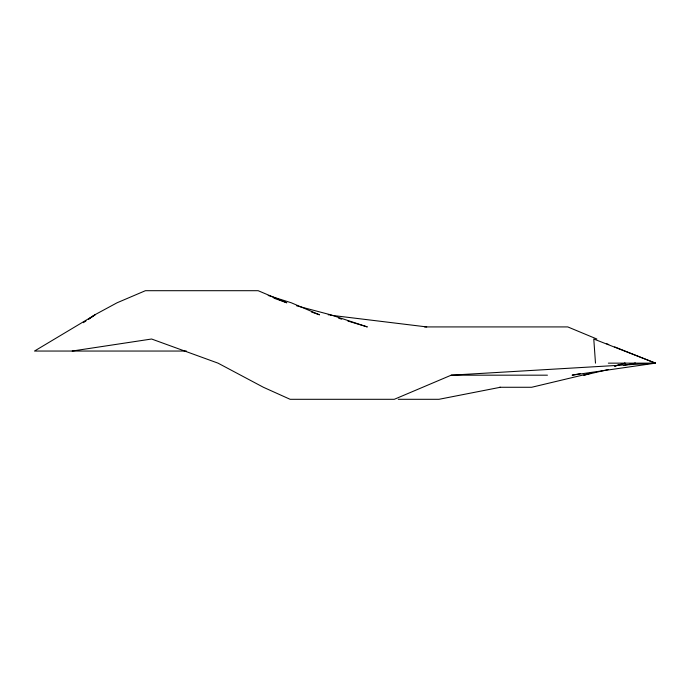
<?xml version="1.0" encoding="UTF-8"?>
<svg xmlns="http://www.w3.org/2000/svg" width="690" height="690" viewBox="0 0 690 690"><rect width="100%" height="100%" fill="white"/><g stroke="black" fill="none" stroke-linecap="round" stroke-linejoin="round"><path stroke-width="1.03" d="M83.378 322.687L86.008 320.876M88.639 319.056L94.789 314.821L117.033 302.798L145.409 290.697L258.146 290.697L286.807 302.798L273.921 298.166M88.82 319.056L95.065 314.821L34.5 351.046L186.421 351.046M614.721 346.932L655.5 363.147L451.208 375.179L394.301 399.303L290.119 399.303L263.399 387.271L218.023 363.147L151.602 339.014L72.209 351.046M583.956 375.179L591.14 373.066M499.551 387.271L531.662 387.271L591.235 373.066M584.068 375.179L608.192 369.53M629.168 364.622L635.464 363.147L623.846 365.346M500.388 387.271L438.961 399.303L398.285 399.303M580.54 373.575L572.096 375.179L655.5 363.147L593.78 339.014L595.487 363.147M328.216 314.821L330.691 314.821L367.313 326.922L347.863 321.031M424.548 326.922L567.784 326.922L596.841 339.014M608.347 363.147L655.5 363.147M451.208 375.179L547.437 375.179M330.596 315.218L426.705 326.922M296.588 305.799L330.691 314.821M338.652 318.237L341.723 319.168M268.203 295.475L291.327 302.798L319.513 314.821L311.44 311.992M606.76 343.767L608.752 344.552M625.019 363.147L614.755 366.149L625.019 363.147"/></g></svg>
